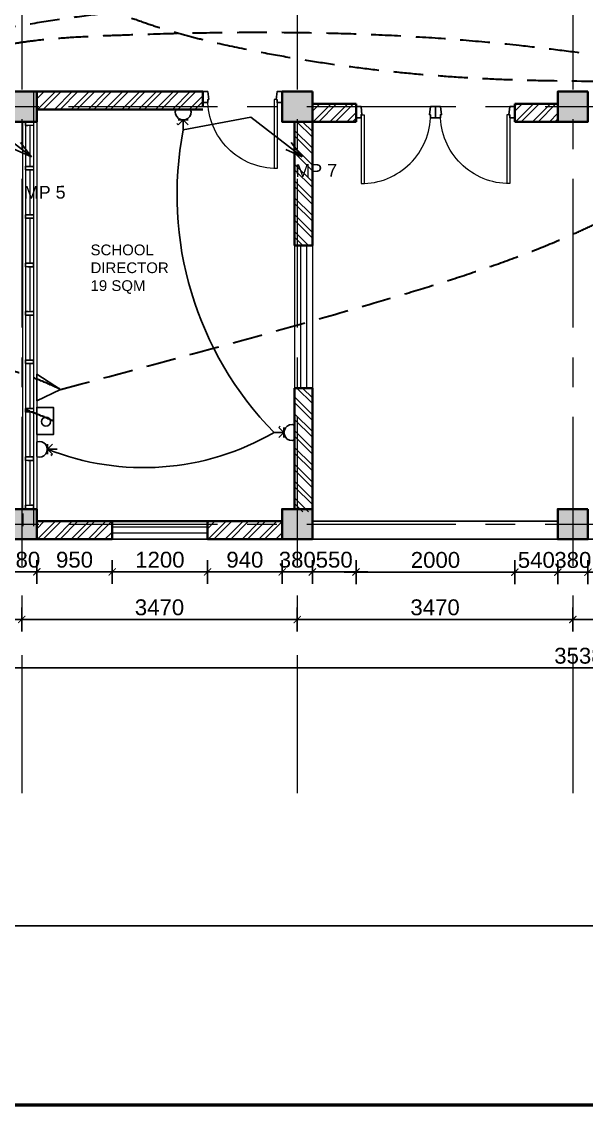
# Model space of a CAD drawing. Header units: inches. Extents: x 527934 to 2134587, y -408734 to 227304.
# Drawn here: x 1945753 to 1952863, y -204952 to -191299 of the extents above; entities that cross this region are included whole.
import ezdxf

# ---------------------------------------------------------------- set-up
doc = ezdxf.new("R2010")
doc.units = ezdxf.units.IN
doc.header["$MEASUREMENT"] = 0
for name, pattern in [('CENTER', [2, 1.25, -0.25, 0.25, -0.25]), ('CONTINU', [0]), ('HIDDEN', [0.375, 0.25, -0.125])]:
    doc.linetypes.add(name, pattern=pattern)
for name, color, linetype, lineweight in [('2 POWER TEL COMP', 3, 'Continuous', 25), ('6 LIGHT PT WIRING', 3, 'Continuous', 25), ('7 POWER PT WIRING', 3, 'Continuous', 25), ('centre line', 1, 'CENTER', 9), ('dim', 253, 'Continuous', 9), ('door', 77, 'Continuous', 13), ('furniture', 253, 'Continuous', 5), ('hatch', 250, 'Continuous', 5), ('hatch - general', 252, 'Continuous', 5), ('hatch 2', 251, 'Continuous', 5), ('INSULATION', 253, 'Continuous', 5), ('metal', 40, 'Continuous', 18), ('partition wall', 5, 'Continuous', 20), ('plinth', 5, 'Continuous', 9), ('sill', 253, 'Continuous', 13), ('text', 7, 'Continuous', 13), ('TITLE THICK', 7, 'Continuous', 50), ('TITLE THIN', 7, 'Continuous', 25), ('wall - brick', 30, 'Continuous', 35), ('window', 1, 'Continuous', 15)]:
    doc.layers.add(name, color=color, linetype=linetype, lineweight=lineweight)
doc.layers.add('kpl_dessin fin', color=3, linetype='CONTINU')
doc.styles.add('labelling', font='arial.ttf')
doc.styles.get("Standard").update_dxf_attribs({"font": 'arial.ttf'})
doc.linetypes.add('BATTING', pattern='A,0.0001,-0.1,[134,ltypeshp.shx,S=0.1,R=0,X=-0.1,Y=0],-0.2,[134,ltypeshp.shx,S=0.1,R=180,X=0.1,Y=0],-0.1', length=0.4001)
doc.dimstyles.new('dim 100', dxfattribs={"dimtxt": 200, "dimasz": 90, "dimexe": 150, "dimexo": 150, "dimgap": 50, "dimtad": 1, "dimdec": 0, "dimzin": 0, "dimdsep": 46, "dimtxsty": 'Standard', "dimblk": 'ARCHTICK', "dimcen": 100, "dimdle": 150, "dimazin": 0, "dimtfac": 1, "dimtdec": 0, "dimtix": 1, "dimtmove": 2, "dimatfit": 3, "dimfxl": 150, "dimfxlon": 1, "dimtolj": 1, "dimtzin": 0, "dimarcsym": 0})

# ---------------------------------------------------------------- blocks, each defined once
blk = doc.blocks.new('Dd1')
at = {"layer": 'door'}
for p, q in [((6330587, 14339), (6330587, 13509)), ((6330599, 14377), (6330625, 14377)), ((6330625, 14377), (6330625, 13510))]:
    blk.add_line(p, q, dxfattribs=at)
at = {"layer": 'door', "lineweight": 25}
for points in [[(6330599, 14377), (6330587, 14377), (6330587, 14339), (6330524, 14339), (6330524, 14479), (6330587, 14479)], [(6331449, 14377), (6331461, 14377), (6331461, 14339), (6331524, 14339), (6331524, 14479), (6331461, 14479)]]:
    blk.add_lwpolyline(points, close=True, dxfattribs=at)
at = {"layer": 'door'}
blk.add_arc((6330593, 14377), 868, 269.6039, 0, dxfattribs=at)
blk = doc.blocks.new('2X4')
at = {"layer": 'hatch 2'}
h = blk.add_hatch(dxfattribs=at)
h.set_pattern_fill('ANSI31', color=256, scale=20)
h.set_pattern_definition([(45, (0, 0), (-1.767766953, 1.767766953), [])])
h.paths.add_polyline_path([(5938822, -146997), (5938776, -146997, 0.414214), (5938774, -146999), (5938774, -147047), (5938777, -147047), (5938777, -147000), (5938821, -147000), (5938821, -147047), (5938824, -147047), (5938824, -146999, 0.414214)])
h.paths.add_polyline_path([(5938777, -147047), (5938774, -147047), (5938774, -147095, 0.414214), (5938776, -147097), (5938822, -147097, 0.414218), (5938824, -147095), (5938824, -147047), (5938821, -147047), (5938821, -147094), (5938777, -147094)])
at = {"layer": 'metal'}
blk.add_lwpolyline([(5938776, -147097), (5938822, -147097, 0.414214), (5938824, -147095), (5938824, -146999, 0.414214), (5938822, -146997), (5938776, -146997, 0.414214), (5938774, -146999), (5938774, -147095, 0.414214)], format="xyb", close=True, dxfattribs=at)
blk.add_lwpolyline([(5938777, -147094), (5938821, -147094), (5938821, -147000), (5938777, -147000)], close=True, dxfattribs=at)
blk = doc.blocks.new('_ArchTick')
at = {"color": 0, "linetype": 'ByBlock', "const_width": 0.15}
blk.add_lwpolyline([(-0.5, -0.5), (0.5, 0.5)], dxfattribs=at)
blk = doc.blocks.new('*D2711')
at = {"layer": 'Defpoints', "color": 0, "ltscale": 400}
for p in [(1945563, -197819), (1945943, -197819), (1945943, -198232)]:
    blk.add_point(p, dxfattribs=at)
at = {"layer": 'dim', "color": 0, "lineweight": -2, "ltscale": 400}
for p, q in [((1945563, -198082), (1945563, -198382)), ((1945943, -198082), (1945943, -198382)), ((1945563, -198232), (1945473, -198232)), ((1945563, -198232), (1945943, -198232)), ((1945943, -198232), (1946033, -198232))]:
    blk.add_line(p, q, dxfattribs=at)
at = {"layer": 'dim', "color": 0, "lineweight": -2, "ltscale": 400, "xscale": 90, "yscale": 90, "zscale": 90}
blk.add_blockref('_ArchTick', (1945563, -198232), dxfattribs=at)
at = {"layer": 'dim', "color": 0, "lineweight": -2, "ltscale": 400, "xscale": 90, "yscale": 90, "zscale": 90, "rotation": 180}
blk.add_blockref('_ArchTick', (1945943, -198232), dxfattribs=at)
at = {"layer": 'dim', "color": 0, "ltscale": 400, "insert": (1945753, -198079), "char_height": 200, "attachment_point": 5}
blk.add_mtext('\\A1;380', dxfattribs=at)
blk = doc.blocks.new('*D2712')
at = {"layer": 'Defpoints', "color": 0, "ltscale": 400}
for p in [(1945943, -197819), (1946893, -197819), (1946893, -198232)]:
    blk.add_point(p, dxfattribs=at)
at = {"layer": 'dim', "color": 0, "lineweight": -2, "ltscale": 400}
for p, q in [((1945943, -198082), (1945943, -198382)), ((1946893, -198082), (1946893, -198382)), ((1945793, -198232), (1947043, -198232))]:
    blk.add_line(p, q, dxfattribs=at)
at = {"layer": 'dim', "color": 0, "lineweight": -2, "ltscale": 400, "xscale": 90, "yscale": 90, "zscale": 90, "rotation": 180}
blk.add_blockref('_ArchTick', (1945943, -198232), dxfattribs=at)
at = {"layer": 'dim', "color": 0, "lineweight": -2, "ltscale": 400, "xscale": 90, "yscale": 90, "zscale": 90}
blk.add_blockref('_ArchTick', (1946893, -198232), dxfattribs=at)
at = {"layer": 'dim', "color": 0, "ltscale": 400, "insert": (1946418, -198079), "char_height": 200, "attachment_point": 5}
blk.add_mtext('\\A1;950', dxfattribs=at)
blk = doc.blocks.new('*D2713')
at = {"layer": 'Defpoints', "color": 0, "ltscale": 400}
for p in [(1946893, -197819), (1948093, -197819), (1948093, -198232)]:
    blk.add_point(p, dxfattribs=at)
at = {"layer": 'dim', "color": 0, "lineweight": -2, "ltscale": 400}
for p, q in [((1946893, -198082), (1946893, -198382)), ((1948093, -198082), (1948093, -198382)), ((1946743, -198232), (1948243, -198232))]:
    blk.add_line(p, q, dxfattribs=at)
at = {"layer": 'dim', "color": 0, "lineweight": -2, "ltscale": 400, "xscale": 90, "yscale": 90, "zscale": 90, "rotation": 180}
blk.add_blockref('_ArchTick', (1946893, -198232), dxfattribs=at)
at = {"layer": 'dim', "color": 0, "lineweight": -2, "ltscale": 400, "xscale": 90, "yscale": 90, "zscale": 90}
blk.add_blockref('_ArchTick', (1948093, -198232), dxfattribs=at)
at = {"layer": 'dim', "color": 0, "ltscale": 400, "insert": (1947493, -198079), "char_height": 200, "attachment_point": 5}
blk.add_mtext('\\A1;1200', dxfattribs=at)
blk = doc.blocks.new('*D2714')
at = {"layer": 'Defpoints', "color": 0, "ltscale": 400}
for p in [(1949963, -192559), (1951963, -192559), (1951963, -198235)]:
    blk.add_point(p, dxfattribs=at)
at = {"layer": 'dim', "color": 0, "lineweight": -2, "ltscale": 400}
for p, q in [((1949963, -198085), (1949963, -198385)), ((1951963, -198085), (1951963, -198385)), ((1949813, -198235), (1952113, -198235))]:
    blk.add_line(p, q, dxfattribs=at)
at = {"layer": 'dim', "color": 0, "lineweight": -2, "ltscale": 400, "xscale": 90, "yscale": 90, "zscale": 90, "rotation": 180}
blk.add_blockref('_ArchTick', (1949963, -198235), dxfattribs=at)
at = {"layer": 'dim', "color": 0, "lineweight": -2, "ltscale": 400, "xscale": 90, "yscale": 90, "zscale": 90}
blk.add_blockref('_ArchTick', (1951963, -198235), dxfattribs=at)
at = {"layer": 'dim', "color": 0, "ltscale": 400, "insert": (1950963, -198082), "char_height": 200, "attachment_point": 5}
blk.add_mtext('\\A1;2000', dxfattribs=at)
blk = doc.blocks.new('*D2182')
at = {"layer": 'Defpoints', "color": 0, "ltscale": 400}
for p in [(1949963, -192559), (1951963, -192559), (1951963, -198235)]:
    blk.add_point(p, dxfattribs=at)
at = {"layer": 'dim', "color": 0, "lineweight": -2, "ltscale": 400}
for p, q in [((1949963, -198085), (1949963, -198385)), ((1951963, -198085), (1951963, -198385)), ((1949813, -198235), (1952113, -198235))]:
    blk.add_line(p, q, dxfattribs=at)
at = {"layer": 'dim', "color": 0, "lineweight": -2, "ltscale": 400, "xscale": 90, "yscale": 90, "zscale": 90, "rotation": 180}
blk.add_blockref('_ArchTick', (1949963, -198235), dxfattribs=at)
at = {"layer": 'dim', "color": 0, "lineweight": -2, "ltscale": 400, "xscale": 90, "yscale": 90, "zscale": 90}
blk.add_blockref('_ArchTick', (1951963, -198235), dxfattribs=at)
at = {"layer": 'dim', "color": 0, "ltscale": 400, "insert": (1950963, -198082), "char_height": 200, "attachment_point": 5}
blk.add_mtext('\\A1;2000', dxfattribs=at)
blk = doc.blocks.new('*D2715')
at = {"layer": 'Defpoints', "color": 0, "ltscale": 400}
for p in [(1951963, -192559), (1952503, -192559), (1952503, -198235)]:
    blk.add_point(p, dxfattribs=at)
at = {"layer": 'dim', "color": 0, "lineweight": -2, "ltscale": 400}
for p, q in [((1951963, -198085), (1951963, -198385)), ((1952503, -198085), (1952503, -198385)), ((1951963, -198235), (1951873, -198235)), ((1951963, -198235), (1952503, -198235)), ((1952503, -198235), (1952593, -198235))]:
    blk.add_line(p, q, dxfattribs=at)
at = {"layer": 'dim', "color": 0, "lineweight": -2, "ltscale": 400, "xscale": 90, "yscale": 90, "zscale": 90}
blk.add_blockref('_ArchTick', (1951963, -198235), dxfattribs=at)
at = {"layer": 'dim', "color": 0, "lineweight": -2, "ltscale": 400, "xscale": 90, "yscale": 90, "zscale": 90, "rotation": 180}
blk.add_blockref('_ArchTick', (1952503, -198235), dxfattribs=at)
at = {"layer": 'dim', "color": 0, "ltscale": 400, "insert": (1952233, -198082), "char_height": 200, "attachment_point": 5}
blk.add_mtext('\\A1;540', dxfattribs=at)
blk = doc.blocks.new('*D2716')
at = {"layer": 'Defpoints', "color": 0, "ltscale": 400}
for p in [(1952503, -197819), (1952883, -197819), (1952883, -198235)]:
    blk.add_point(p, dxfattribs=at)
at = {"layer": 'dim', "color": 0, "lineweight": -2, "ltscale": 400}
for p, q in [((1952503, -198085), (1952503, -198385)), ((1952883, -198085), (1952883, -198385)), ((1952503, -198235), (1952413, -198235)), ((1952503, -198235), (1952883, -198235)), ((1952883, -198235), (1952973, -198235))]:
    blk.add_line(p, q, dxfattribs=at)
at = {"layer": 'dim', "color": 0, "lineweight": -2, "ltscale": 400, "xscale": 90, "yscale": 90, "zscale": 90}
blk.add_blockref('_ArchTick', (1952503, -198235), dxfattribs=at)
at = {"layer": 'dim', "color": 0, "lineweight": -2, "ltscale": 400, "xscale": 90, "yscale": 90, "zscale": 90, "rotation": 180}
blk.add_blockref('_ArchTick', (1952883, -198235), dxfattribs=at)
at = {"layer": 'dim', "color": 0, "ltscale": 400, "insert": (1952693, -198082), "char_height": 200, "attachment_point": 5}
blk.add_mtext('\\A1;380', dxfattribs=at)
blk = doc.blocks.new('*D2717')
at = {"layer": 'Defpoints', "color": 0, "ltscale": 400}
for p in [(1952883, -192559), (1953833, -192559), (1953833, -198235)]:
    blk.add_point(p, dxfattribs=at)
at = {"layer": 'dim', "color": 0, "lineweight": -2, "ltscale": 400}
for p, q in [((1952883, -198085), (1952883, -198385)), ((1953833, -198085), (1953833, -198385)), ((1952733, -198235), (1953983, -198235))]:
    blk.add_line(p, q, dxfattribs=at)
at = {"layer": 'dim', "color": 0, "lineweight": -2, "ltscale": 400, "xscale": 90, "yscale": 90, "zscale": 90, "rotation": 180}
blk.add_blockref('_ArchTick', (1952883, -198235), dxfattribs=at)
at = {"layer": 'dim', "color": 0, "lineweight": -2, "ltscale": 400, "xscale": 90, "yscale": 90, "zscale": 90}
blk.add_blockref('_ArchTick', (1953833, -198235), dxfattribs=at)
at = {"layer": 'dim', "color": 0, "ltscale": 400, "insert": (1953358, -198082), "char_height": 200, "attachment_point": 5}
blk.add_mtext('\\A1;950', dxfattribs=at)
blk = doc.blocks.new('*D2775')
at = {"layer": 'Defpoints', "color": 0, "ltscale": 400}
for p in [(1945753, -152819), (1942283, -198831), (1945753, -198831)]:
    blk.add_point(p, dxfattribs=at)
at = {"layer": 'furniture', "color": 0, "lineweight": -2, "ltscale": 400}
for p, q in [((1942283, -198831), (1942283, -198681)), ((1945753, -198681), (1945753, -198981)), ((1942133, -198831), (1945903, -198831))]:
    blk.add_line(p, q, dxfattribs=at)
at = {"layer": 'furniture', "color": 0, "lineweight": -2, "ltscale": 400, "xscale": 90, "yscale": 90, "zscale": 90, "rotation": 180}
blk.add_blockref('_ArchTick', (1942283, -198831), dxfattribs=at)
at = {"layer": 'furniture', "color": 0, "lineweight": -2, "ltscale": 400, "xscale": 90, "yscale": 90, "zscale": 90}
blk.add_blockref('_ArchTick', (1945753, -198831), dxfattribs=at)
at = {"layer": 'furniture', "color": 0, "ltscale": 400, "insert": (1944018, -198679), "char_height": 200, "attachment_point": 5}
blk.add_mtext('\\A1;3470', dxfattribs=at)
blk = doc.blocks.new('*D2776')
at = {"layer": 'Defpoints', "color": 0, "ltscale": 400}
for p in [(1949223, -152819), (1945753, -198831), (1949223, -198831)]:
    blk.add_point(p, dxfattribs=at)
at = {"layer": 'furniture', "color": 0, "lineweight": -2, "ltscale": 400}
for p, q in [((1945753, -198831), (1945753, -198681)), ((1949223, -198681), (1949223, -198981)), ((1945603, -198831), (1949373, -198831))]:
    blk.add_line(p, q, dxfattribs=at)
at = {"layer": 'furniture', "color": 0, "lineweight": -2, "ltscale": 400, "xscale": 90, "yscale": 90, "zscale": 90, "rotation": 180}
blk.add_blockref('_ArchTick', (1945753, -198831), dxfattribs=at)
at = {"layer": 'furniture', "color": 0, "lineweight": -2, "ltscale": 400, "xscale": 90, "yscale": 90, "zscale": 90}
blk.add_blockref('_ArchTick', (1949223, -198831), dxfattribs=at)
at = {"layer": 'furniture', "color": 0, "ltscale": 400, "insert": (1947488, -198679), "char_height": 200, "attachment_point": 5}
blk.add_mtext('\\A1;3470', dxfattribs=at)
blk = doc.blocks.new('*D2777')
at = {"layer": 'Defpoints', "color": 0, "ltscale": 400}
for p in [(1952693, -152819), (1949223, -198831), (1952693, -198831)]:
    blk.add_point(p, dxfattribs=at)
at = {"layer": 'furniture', "color": 0, "lineweight": -2, "ltscale": 400}
for p, q in [((1949223, -198831), (1949223, -198681)), ((1952693, -198681), (1952693, -198981)), ((1949073, -198831), (1952843, -198831))]:
    blk.add_line(p, q, dxfattribs=at)
at = {"layer": 'furniture', "color": 0, "lineweight": -2, "ltscale": 400, "xscale": 90, "yscale": 90, "zscale": 90, "rotation": 180}
blk.add_blockref('_ArchTick', (1949223, -198831), dxfattribs=at)
at = {"layer": 'furniture', "color": 0, "lineweight": -2, "ltscale": 400, "xscale": 90, "yscale": 90, "zscale": 90}
blk.add_blockref('_ArchTick', (1952693, -198831), dxfattribs=at)
at = {"layer": 'furniture', "color": 0, "ltscale": 400, "insert": (1950958, -198679), "char_height": 200, "attachment_point": 5}
blk.add_mtext('\\A1;3470', dxfattribs=at)
blk = doc.blocks.new('*D2778')
at = {"layer": 'Defpoints', "color": 0, "ltscale": 400}
for p in [(1956163, -152819), (1952693, -198831), (1956163, -198831)]:
    blk.add_point(p, dxfattribs=at)
at = {"layer": 'furniture', "color": 0, "lineweight": -2, "ltscale": 400}
for p, q in [((1952693, -198831), (1952693, -198681)), ((1956163, -198681), (1956163, -198981)), ((1952543, -198831), (1956313, -198831))]:
    blk.add_line(p, q, dxfattribs=at)
at = {"layer": 'furniture', "color": 0, "lineweight": -2, "ltscale": 400, "xscale": 90, "yscale": 90, "zscale": 90, "rotation": 180}
blk.add_blockref('_ArchTick', (1952693, -198831), dxfattribs=at)
at = {"layer": 'furniture', "color": 0, "lineweight": -2, "ltscale": 400, "xscale": 90, "yscale": 90, "zscale": 90}
blk.add_blockref('_ArchTick', (1956163, -198831), dxfattribs=at)
at = {"layer": 'furniture', "color": 0, "ltscale": 400, "insert": (1954428, -198679), "char_height": 200, "attachment_point": 5}
blk.add_mtext('\\A1;3470', dxfattribs=at)
blk = doc.blocks.new('*D2212')
at = {"layer": 'Defpoints', "color": 0, "ltscale": 400}
for p in [(1935153, -192194), (1970541, -192194), (1970541, -199441)]:
    blk.add_point(p, dxfattribs=at)
at = {"layer": 'furniture', "color": 0, "lineweight": -2, "ltscale": 400}
for p, q in [((1935153, -199291), (1935153, -199591)), ((1970541, -199291), (1970541, -199591)), ((1935003, -199441), (1970691, -199441))]:
    blk.add_line(p, q, dxfattribs=at)
at = {"layer": 'furniture', "color": 0, "lineweight": -2, "ltscale": 400, "xscale": 90, "yscale": 90, "zscale": 90, "rotation": 180}
blk.add_blockref('_ArchTick', (1935153, -199441), dxfattribs=at)
at = {"layer": 'furniture', "color": 0, "lineweight": -2, "ltscale": 400, "xscale": 90, "yscale": 90, "zscale": 90}
blk.add_blockref('_ArchTick', (1970541, -199441), dxfattribs=at)
at = {"layer": 'furniture', "color": 0, "ltscale": 400, "insert": (1952847, -199289), "char_height": 200, "attachment_point": 5}
blk.add_mtext('\\A1;35388', dxfattribs=at)
blk = doc.blocks.new('*D2782')
at = {"layer": 'Defpoints', "color": 0, "ltscale": 400}
for p in [(1948093, -197819), (1949033, -197819), (1949033, -198232)]:
    blk.add_point(p, dxfattribs=at)
at = {"layer": 'furniture', "color": 0, "lineweight": -2, "ltscale": 400}
for p, q in [((1948093, -198082), (1948093, -198382)), ((1949033, -198082), (1949033, -198382)), ((1947943, -198232), (1949183, -198232))]:
    blk.add_line(p, q, dxfattribs=at)
at = {"layer": 'furniture', "color": 0, "lineweight": -2, "ltscale": 400, "xscale": 90, "yscale": 90, "zscale": 90, "rotation": 180}
blk.add_blockref('_ArchTick', (1948093, -198232), dxfattribs=at)
at = {"layer": 'furniture', "color": 0, "lineweight": -2, "ltscale": 400, "xscale": 90, "yscale": 90, "zscale": 90}
blk.add_blockref('_ArchTick', (1949033, -198232), dxfattribs=at)
at = {"layer": 'furniture', "color": 0, "ltscale": 400, "insert": (1948563, -198079), "char_height": 200, "attachment_point": 5}
blk.add_mtext('\\A1;940', dxfattribs=at)
blk = doc.blocks.new('*D2783')
at = {"layer": 'Defpoints', "color": 0, "ltscale": 400}
for p in [(1949033, -197819), (1949413, -197819), (1949413, -198232)]:
    blk.add_point(p, dxfattribs=at)
at = {"layer": 'furniture', "color": 0, "lineweight": -2, "ltscale": 400}
for p, q in [((1949033, -198082), (1949033, -198382)), ((1949413, -198082), (1949413, -198382)), ((1949033, -198232), (1948943, -198232)), ((1949033, -198232), (1949413, -198232)), ((1949413, -198232), (1949503, -198232))]:
    blk.add_line(p, q, dxfattribs=at)
at = {"layer": 'furniture', "color": 0, "lineweight": -2, "ltscale": 400, "xscale": 90, "yscale": 90, "zscale": 90}
blk.add_blockref('_ArchTick', (1949033, -198232), dxfattribs=at)
at = {"layer": 'furniture', "color": 0, "lineweight": -2, "ltscale": 400, "xscale": 90, "yscale": 90, "zscale": 90, "rotation": 180}
blk.add_blockref('_ArchTick', (1949413, -198232), dxfattribs=at)
at = {"layer": 'furniture', "color": 0, "ltscale": 400, "insert": (1949223, -198079), "char_height": 200, "attachment_point": 5}
blk.add_mtext('\\A1;380', dxfattribs=at)
blk = doc.blocks.new('*D2218')
at = {"layer": 'Defpoints', "color": 0, "ltscale": 400}
for p in [(1949413, -198232), (1949413, -198232), (1949963, -198235)]:
    blk.add_point(p, dxfattribs=at)
at = {"layer": 'furniture', "color": 0, "lineweight": -2, "ltscale": 400}
for p, q in [((1949413, -198232), (1949413, -198082)), ((1949963, -198232), (1949963, -198082)), ((1950113, -198232), (1949263, -198232))]:
    blk.add_line(p, q, dxfattribs=at)
at = {"layer": 'furniture', "color": 0, "lineweight": -2, "ltscale": 400, "xscale": 90, "yscale": 90, "zscale": 90, "rotation": 180}
blk.add_blockref('_ArchTick', (1949413, -198232), dxfattribs=at)
at = {"layer": 'furniture', "color": 0, "lineweight": -2, "ltscale": 400, "xscale": 90, "yscale": 90, "zscale": 90}
blk.add_blockref('_ArchTick', (1949963, -198232), dxfattribs=at)
at = {"layer": 'furniture', "color": 0, "ltscale": 400, "insert": (1949688, -198079), "char_height": 200, "attachment_point": 5}
blk.add_mtext('\\A1;550', dxfattribs=at)
blk = doc.blocks.new('15 amp socket')
at = {"color": 3, "lineweight": 25}
for p, q in [((593022, 179162), (593022, 179286)), ((593022, 179162), (592958, 179225)), ((592960, 179162), (593084, 179162)), ((593022, 179162), (593085, 179225)), ((593085, 179225), (593102, 179208)), ((592928, 179029), (593115, 179029))]:
    blk.add_line(p, q, dxfattribs=at)
blk.add_arc((593022, 179062), 99.5, 340.3538, 199.6462, dxfattribs=at)
blk = doc.blocks.new('*U1961')
at = {"color": 3}
for p, q in [((-181326.36, -126938.56), (-181312.64, -126921.81)), ((-181312.64, -126921.81), (-181292.15, -126921.04)), ((-181292.15, -126921.04), (-181297.74, -126919.82)), ((-181292.15, -126921.04), (-181297.63, -126922.6))]:
    blk.add_line(p, q, dxfattribs=at)
blk = doc.blocks.new('DATA OUTLET')
at = {"color": 6}
blk.add_lwpolyline([(5876198, -81485), (5876542, -81485), (5876542, -81694), (5876198, -81694)], close=True, dxfattribs=at)
blk.add_circle((5876363, -81600), 57.3, dxfattribs=at)
blk = doc.blocks.new('TEL OUTLET')
at = {"color": 2}
for p, q in [((5876377, -80918), (5876186, -81218)), ((5876377, -80918), (5876521, -81218)), ((5876186, -81218), (5876521, -81218))]:
    blk.add_line(p, q, dxfattribs=at)

msp = doc.modelspace()

# ---------------------------------------------------------------- hatches: boundary and pattern name
at = {"layer": 'hatch', "lineweight": 5, "ltscale": 400}
h = msp.add_hatch(dxfattribs=at)
h.set_pattern_fill('ANSI32', color=256, scale=400)
h.set_pattern_definition([(45, (-558355.42, -160886.24), (-106.066017, 106.066017), []), (45, (-558284.71, -160886.24), (-106.066017, 106.066017), [])])
h.paths.add_polyline_path([(1945942.6, -192404.4), (1945942.6, -192179.4), (1948032.6, -192179.4), (1948032.6, -192404.4)])
h = msp.add_hatch(dxfattribs=at)
h.set_pattern_fill('ANSI32', color=256, scale=400)
h.set_pattern_definition([(45, (-554885.42, -161041.24), (-106.066017, 106.066017), []), (45, (-554814.71, -161041.24), (-106.066017, 106.066017), [])])
h.paths.add_polyline_path([(1949412.6, -192559.4), (1949412.6, -192334.4), (1949962.6, -192334.4), (1949962.6, -192559.4)])
h = msp.add_hatch(dxfattribs=at)
h.set_pattern_fill('ANSI32', color=256, scale=400)
h.set_pattern_definition([(45, (-552335.42, -161041.24), (-106.066017, 106.066017), []), (45, (-552264.71, -161041.24), (-106.066017, 106.066017), [])])
h.paths.add_polyline_path([(1951962.6, -192559.4), (1951962.6, -192334.4), (1952502.6, -192334.4), (1952502.6, -192559.4)])
h = msp.add_hatch(dxfattribs=at)
h.set_pattern_fill('ANSI32', color=256, scale=400, angle=-90)
h.set_pattern_definition([(315, (1980707.08, 2311637.69), (106.066017, 106.066017), []), (315, (1980707.08, 2311566.98), (106.066017, 106.066017), [])])
edge = h.paths.add_edge_path()
edge.add_line((1949187.6, -192559.4), (1949412.6, -192559.4))
edge.add_line((1949412.6, -192559.4), (1949412.6, -194117.9))
edge.add_line((1949412.6, -194117.9), (1949187.6, -194117.9))
edge.add_line((1949187.6, -194117.9), (1949187.6, -192660.3))
h = msp.add_hatch(dxfattribs=at)
h.set_pattern_fill('ANSI32', color=256, scale=400, angle=-90)
h.set_pattern_definition([(315, (1980707.08, 2308279.19), (106.066017, 106.066017), []), (315, (1980707.08, 2308208.48), (106.066017, 106.066017), [])])
edge = h.paths.add_edge_path()
edge.add_line((1949187.6, -195917.9), (1949412.6, -195917.9))
edge.add_line((1949412.6, -195917.9), (1949412.6, -197476.4))
edge.add_line((1949412.6, -197476.4), (1949187.6, -197476.4))
edge.add_line((1949187.6, -197476.4), (1949187.6, -196018.8))
h = msp.add_hatch(dxfattribs=at)
h.set_pattern_fill('ANSI32', color=256, scale=400)
h.set_pattern_definition([(45, (-558355.42, -166301.24), (-106.066017, 106.066017), []), (45, (-558284.71, -166301.24), (-106.066017, 106.066017), [])])
h.paths.add_polyline_path([(1945942.6, -197819.4), (1945942.6, -197594.4), (1946882.6, -197594.4), (1946882.6, -197819.4)])
h = msp.add_hatch(dxfattribs=at)
h.set_pattern_fill('ANSI32', color=256, scale=400)
h.set_pattern_definition([(45, (-556205.42, -166301.24), (-106.066017, 106.066017), []), (45, (-556134.71, -166301.24), (-106.066017, 106.066017), [])])
h.paths.add_polyline_path([(1948092.6, -197819.4), (1948092.6, -197594.4), (1949032.6, -197594.4), (1949032.6, -197819.4)])
at = {"layer": 'plinth', "ltscale": 400}
h = msp.add_hatch(color=0, dxfattribs=at)
h.dxf.hatch_style = 1
h.paths.add_polyline_path([(1935532.6, -184739.4), (1935532.6, -185119.4), (1935152.6, -185119.4), (1935152.6, -184739.4)])
h.paths.add_polyline_path([(1939002.6, -184739.4), (1939002.6, -185119.4), (1938622.6, -185119.4), (1938622.6, -184739.4)])
h.paths.add_polyline_path([(1942472.6, -184739.4), (1942472.6, -185119.4), (1942092.6, -185119.4), (1942092.6, -184739.4)])
h.paths.add_polyline_path([(1945942.6, -183139.4), (1945942.6, -183519.4), (1945562.6, -183519.4), (1945562.6, -183139.4)])
h.paths.add_polyline_path([(1945942.6, -178289.4), (1945942.6, -178669.4), (1945562.6, -178669.4), (1945562.6, -178289.4)])
h.paths.add_polyline_path([(1949412.6, -178289.4), (1949412.6, -178669.4), (1949032.6, -178669.4), (1949032.6, -178289.4)])
h.paths.add_polyline_path([(1952882.6, -178289.4), (1952882.6, -178669.4), (1952502.6, -178669.4), (1952502.6, -178289.4)])
h.paths.add_polyline_path([(1956352.6, -178289.4), (1956352.6, -178669.4), (1955972.6, -178669.4), (1955972.6, -178289.4)])
h.paths.add_polyline_path([(1956352.6, -183139.4), (1956352.6, -183519.4), (1955972.6, -183519.4), (1955972.6, -183139.4)])
h.paths.add_polyline_path([(1949412.6, -184739.4), (1949412.6, -185119.4), (1949032.6, -185119.4), (1949032.6, -184739.4)])
h.paths.add_polyline_path([(1952882.6, -184739.4), (1952882.6, -185119.4), (1952502.6, -185119.4), (1952502.6, -184739.4)])
h.paths.add_polyline_path([(1956352.6, -184739.4), (1956352.6, -185119.4), (1955972.6, -185119.4), (1955972.6, -184739.4)])
h.paths.add_polyline_path([(1959822.6, -184739.4), (1959822.6, -185119.4), (1959442.6, -185119.4), (1959442.6, -184739.4)])
h.paths.add_polyline_path([(1963297.6, -184739.4), (1963297.6, -185119.4), (1962917.6, -185119.4), (1962917.6, -184739.4)])
h.paths.add_polyline_path([(1963297.6, -189999.4), (1963297.6, -190379.4), (1962917.6, -190379.4), (1962917.6, -189999.4)])
h.paths.add_polyline_path([(1959822.6, -189999.4), (1959822.6, -190379.4), (1959442.6, -190379.4), (1959442.6, -189999.4)])
h.paths.add_polyline_path([(1956352.6, -189999.4), (1956352.6, -190379.4), (1955972.6, -190379.4), (1955972.6, -189999.4)])
h.paths.add_polyline_path([(1952882.6, -189999.4), (1952882.6, -190379.4), (1952502.6, -190379.4), (1952502.6, -189999.4)])
h.paths.add_polyline_path([(1945942.6, -184739.4), (1945942.6, -185119.4), (1945562.6, -185119.4), (1945562.6, -184739.4)])
h.paths.add_polyline_path([(1942472.6, -189999.4), (1942472.6, -190379.4), (1942092.6, -190379.4), (1942092.6, -189999.4)])
h.paths.add_polyline_path([(1939002.6, -189999.4), (1939002.6, -190379.4), (1938622.6, -190379.4), (1938622.6, -189999.4)])
h.paths.add_polyline_path([(1935532.6, -189999.4), (1935532.6, -190379.4), (1935152.6, -190379.4), (1935152.6, -189999.4)])
h.paths.add_polyline_path([(1935532.6, -192179.4), (1935532.6, -192559.4), (1935152.6, -192559.4), (1935152.6, -192179.4)])
h.paths.add_polyline_path([(1939002.6, -192179.4), (1939002.6, -192559.4), (1938622.6, -192559.4), (1938622.6, -192179.4)])
h.paths.add_polyline_path([(1942472.6, -192179.4), (1942472.6, -192559.4), (1942092.6, -192559.4), (1942092.6, -192179.4)])
h.paths.add_polyline_path([(1945942.6, -192179.4), (1945942.6, -192559.4), (1945562.6, -192559.4), (1945562.6, -192179.4)])
h.paths.add_polyline_path([(1949412.6, -192179.4), (1949412.6, -192559.4), (1949032.6, -192559.4), (1949032.6, -192179.4)])
h.paths.add_polyline_path([(1952882.6, -192179.4), (1952882.6, -192559.4), (1952502.6, -192559.4), (1952502.6, -192179.4)])
h.paths.add_polyline_path([(1956352.6, -192179.4), (1956352.6, -192559.4), (1955972.6, -192559.4), (1955972.6, -192179.4)])
h.paths.add_polyline_path([(1959822.6, -192179.4), (1959822.6, -192559.4), (1959442.6, -192559.4), (1959442.6, -192179.4)])
h.paths.add_polyline_path([(1963297.6, -192179.4), (1963297.6, -192559.4), (1962917.6, -192559.4), (1962917.6, -192179.4)])
h.paths.add_polyline_path([(1963297.6, -197439.4), (1963297.6, -197819.4), (1962917.6, -197819.4), (1962917.6, -197439.4)])
h.paths.add_polyline_path([(1959822.6, -197439.4), (1959822.6, -197819.4), (1959442.6, -197819.4), (1959442.6, -197439.4)])
h.paths.add_polyline_path([(1956352.6, -197439.4), (1956352.6, -197819.4), (1955972.6, -197819.4), (1955972.6, -197439.4)])
h.paths.add_polyline_path([(1952882.6, -197439.4), (1952882.6, -197819.4), (1952502.6, -197819.4), (1952502.6, -197439.4)])
h.paths.add_polyline_path([(1949412.6, -197439.4), (1949412.6, -197819.4), (1949032.6, -197819.4), (1949032.6, -197439.4)])
h.paths.add_polyline_path([(1945942.6, -197439.4), (1945942.6, -197819.4), (1945562.6, -197819.4), (1945562.6, -197439.4)])
h.paths.add_polyline_path([(1942472.6, -197439.4), (1942472.6, -197819.4), (1942092.6, -197819.4), (1942092.6, -197439.4)])
h.paths.add_polyline_path([(1939002.6, -197439.4), (1939002.6, -197819.4), (1938622.6, -197819.4), (1938622.6, -197439.4)])
h.paths.add_polyline_path([(1935532.6, -197439.4), (1935532.6, -197819.4), (1935152.6, -197819.4), (1935152.6, -197439.4)])
edge = h.paths.add_edge_path()
edge.add_line((1945942.6, -184739.4), (1945192.6, -184739.4))

# ---------------------------------------------------------------- linework, layer by layer
at = {"layer": '6 LIGHT PT WIRING', "ltscale": 400}
msp.add_arc((1951995.7, -193478.7), 4287.3, 169.01481, 224.35587, dxfattribs=at)
at = {"layer": '7 POWER PT WIRING', "color": 2, "linetype": 'HIDDEN', "lineweight": 30, "ltscale": 1500}
msp.add_arc((1944507.5, -199509.1), 3975.1, 64.12128, 115.87872, dxfattribs=at)
at = {"layer": '7 POWER PT WIRING', "color": 6, "linetype": 'HIDDEN', "lineweight": 30, "ltscale": 1500}
msp.add_arc((1944416.5, -200169.5), 4212.8, 65.67961, 114.32039, dxfattribs=at)
at = {"layer": '7 POWER PT WIRING', "ltscale": 400}
msp.add_arc((1947286.6, -193639.5), 3278.3, 248.32284, 300.09181, dxfattribs=at)
at = {"layer": '7 POWER PT WIRING', "color": 6, "linetype": 'HIDDEN', "lineweight": 30, "ltscale": 1500}
for points in [[(1959423.7, -185834), (1957251, -188334), (1955288.5, -188909), (1952322, -191002), (1950342, -191130.5), (1946819, -191194.5), (1943201.5, -191705), (1940989, -191567), (1939192, -191253.5), (1938470, -191412.5), (1935726.9, -193032)], [(1946151.5, -188106), (1946253, -189327.5), (1944811, -190940.5), (1941524, -191324.5), (1939409.5, -191036.5), (1937352.5, -191804), (1935726.9, -193032)]]:
    msp.add_spline(points, degree=3, dxfattribs=at)
at = {"layer": '7 POWER PT WIRING', "color": 2, "linetype": 'HIDDEN', "lineweight": 30, "ltscale": 1500}
for points in [[(1952392.7, -185975.4), (1953617, -186432), (1953954, -188366.5), (1954358, -189964.5), (1955499.5, -192121.5)], [(1941947.7, -186733.9), (1944171.5, -187608), (1945382.5, -189999.4), (1948767.5, -191683.5), (1952001, -192032), (1953833.5, -192060.5), (1955499.5, -192121.5)], [(1939302.5, -195932.6), (1942069, -194538.5), (1943199.5, -193546), (1943925.5, -192693.5), (1944325, -192179.4), (1946853.5, -191473), (1952017.5, -191596.5), (1955499.5, -192121.5)], [(1946242.5, -195932.6), (1950190, -194843.5), (1953772.5, -193416), (1955499.5, -192121.5)]]:
    msp.add_spline(points, degree=3, dxfattribs=at)
at = {"layer": 'centre line', "ltscale": 1500}
for p, q in [((1945752.6, -175279.4), (1945752.6, -201019.4)), ((1949222.6, -175279.4), (1949222.6, -201019.4)), ((1952692.6, -175279.4), (1952692.6, -201019.4)), ((1931342.6, -192369.4), (1974071.1, -192369.4)), ((1931342.6, -197629.4), (1974071.1, -197629.4))]:
    msp.add_line(p, q, dxfattribs=at)
at = {"layer": 'INSULATION', "linetype": 'BATTING', "ltscale": 100}
for p, q in [((1945855.1, -192559.4), (1945855.1, -192562.6)), ((1945855.1, -192606.2), (1945855.1, -193122.6)), ((1945855.1, -193166.2), (1945855.1, -193732.6)), ((1945855.1, -193776.2), (1945855.1, -194342.6)), ((1945855.1, -194386.2), (1945855.1, -194952.6)), ((1945855.1, -194999), (1945855.1, -195562.6)), ((1945855.1, -195606.2), (1945855.1, -196172.6)), ((1945855.1, -196216.2), (1945855.1, -196782.6)), ((1945855.1, -196826.2), (1945855.1, -197392.6)), ((1945855.1, -197436.2), (1945855.1, -197439.4))]:
    msp.add_line(p, q, dxfattribs=at)
at = {"layer": 'kpl_dessin fin', "ltscale": 0.5}
for p, q in [((1949412.6, -197594.4), (1952502.6, -197594.4)), ((1951562.6, -197594.4), (1952502.6, -197594.4)), ((1949412.6, -197819.4), (1952502.6, -197819.4)), ((1951562.6, -197819.4), (1955972.6, -197819.4))]:
    msp.add_line(p, q, dxfattribs=at)
at = {"layer": 'partition wall', "lineweight": 18}
for p, q in [((1945902.6, -192179.4), (1945902.6, -197656.4)), ((1945942.6, -192179.4), (1945942.6, -197656.4)), ((1945762.6, -192559.4), (1945762.6, -197439.4)), ((1945802.6, -192559.4), (1945802.6, -197439.4))]:
    msp.add_line(p, q, dxfattribs=at)
at = {"layer": 'sill'}
for p, q in [((1949187.6, -194117.9), (1949187.6, -195921.3)), ((1949412.6, -194117.9), (1949412.6, -195921.3)), ((1948092.6, -197594.4), (1946892.6, -197594.4)), ((1946892.6, -197819.4), (1948092.6, -197819.4)), ((1948092.6, -197819.4), (1946892.6, -197819.4))]:
    msp.add_line(p, q, dxfattribs=at)
at = {"layer": 'TITLE THICK'}
msp.add_lwpolyline([(1928626.1, -171712), (1974826.1, -171712), (1974826.1, -204952), (1928626.1, -204952)], close=True, dxfattribs=at)
at = {"layer": 'TITLE THIN'}
for p, q in [((1974826.1, -202690.9), (1928626.1, -202690.9)), ((1928626.1, -204952), (1974826.1, -204952))]:
    msp.add_line(p, q, dxfattribs=at)
at = {"layer": 'wall - brick'}
for p, q in [((1945942.6, -192179.4), (1948032.6, -192179.4)), ((1948032.6, -192179.4), (1948032.6, -192367.4)), ((1949412.6, -192179.4), (1949412.6, -194117.9)), ((1949412.6, -192334.4), (1949962.6, -192334.4)), ((1949962.6, -192559.4), (1949962.6, -192334.4)), ((1951962.6, -192334.4), (1952502.6, -192334.4)), ((1951962.6, -192559.4), (1951962.6, -192334.4)), ((1945942.6, -192404.4), (1948032.6, -192404.4)), ((1949187.6, -192559.4), (1949187.6, -194117.9)), ((1949962.6, -192559.4), (1949412.6, -192559.4)), ((1952502.6, -192559.4), (1951962.6, -192559.4)), ((1949187.6, -194117.9), (1949412.6, -194117.9)), ((1949187.6, -195917.9), (1949187.6, -197439.4)), ((1949187.6, -195917.9), (1949412.6, -195917.9)), ((1949412.6, -195917.9), (1949412.6, -197656.4)), ((1945762.6, -197495.1), (1945762.6, -197564)), ((1945762.6, -197565.8), (1945762.6, -197656.4)), ((1945942.6, -197594.4), (1949032.6, -197594.4)), ((1946892.6, -197594.4), (1946892.6, -197819.4)), ((1948092.6, -197594.4), (1949032.6, -197594.4)), ((1948092.6, -197594.4), (1948092.6, -197819.4)), ((1945942.6, -197819.4), (1946892.6, -197819.4)), ((1948092.6, -197819.4), (1949032.6, -197819.4))]:
    msp.add_line(p, q, dxfattribs=at)
for points in [[(1945942.6, -192179.4), (1945942.6, -192559.4), (1945562.6, -192559.4), (1945562.6, -192179.4)], [(1949412.6, -192179.4), (1949412.6, -192559.4), (1949032.6, -192559.4), (1949032.6, -192179.4)], [(1952882.6, -192179.4), (1952882.6, -192559.4), (1952502.6, -192559.4), (1952502.6, -192179.4)], [(1945942.6, -197439.4), (1945942.6, -197819.4), (1945562.6, -197819.4), (1945562.6, -197439.4)], [(1949412.6, -197439.4), (1949412.6, -197819.4), (1949032.6, -197819.4), (1949032.6, -197439.4)], [(1952882.6, -197439.4), (1952882.6, -197819.4), (1952502.6, -197819.4), (1952502.6, -197439.4)]]:
    msp.add_lwpolyline(points, close=True, dxfattribs=at)
at = {"layer": 'window'}
for p, q in [((1949262.6, -194117.9), (1949262.6, -195917.9)), ((1949337.6, -194117.9), (1949337.6, -195917.9)), ((1948092.6, -197669.4), (1946892.6, -197669.4)), ((1948092.6, -197744.4), (1946892.6, -197744.4))]:
    msp.add_line(p, q, dxfattribs=at)

# ---------------------------------------------------------------- block references
at = {"layer": '2 POWER TEL COMP'}
for p, rotation in [((2540808.7, -13375.4), 179.9999999991662), ((2128216.6, -789497.7), 90), ((1766913.6, 396335.7), 270)]:
    msp.add_blockref('15 amp socket', p, dxfattribs=dict(at, rotation=rotation))
at = {"layer": '2 POWER TEL COMP', "color": 3}
for name, p, rotation in [('TEL OUTLET', (2027160.5, 5680444.3), 270), ('DATA OUTLET', (1864457.5, -6072700.5), 90)]:
    msp.add_blockref(name, p, dxfattribs=dict(at, rotation=rotation))
at = {"layer": '7 POWER PT WIRING', "color": 3, "xscale": 39.99999999988315, "yscale": 40, "zscale": 40.00000000000001, "rotation": 320.0183563455831}
for p in [(10764567.4, -962386.2), (10767977.4, -962386.2)]:
    msp.add_blockref('*U1961', p, dxfattribs=at)
at = {"layer": 'dim', "xscale": -1}
for p in [(8279556.5, -206658.4), (8282486.5, -206848.4)]:
    msp.add_blockref('Dd1', p, dxfattribs=at)
at = {"layer": 'dim'}
msp.add_blockref('Dd1', (-4380561.3, -206848.4), dxfattribs=at)
at = {"layer": 'hatch - general', "xscale": -1, "rotation": 90}
for p in [(1798805.7, 5746214.7), (1798805.7, 5745654.7), (1798805.7, 5745044.7), (1798805.7, 5744434.7), (1798805.7, 5743824.7), (1798805.7, 5743214.7), (1798805.7, 5742604.7), (1798805.7, 5741994.7), (1798805.7, 5741384.7)]:
    msp.add_blockref('2X4', p, dxfattribs=at)

# ---------------------------------------------------------------- texts
at = {"layer": '7 POWER PT WIRING', "color": 3, "ltscale": 0.005, "char_height": 161.28, "attachment_point": 5, "rotation": 0.25602, "style": 'labelling'}
for s, insert in [('MP 7', (1949461.6, -193174.3)), ('MP 5', (1946042.6, -193450.3))]:
    msp.add_mtext(s, dxfattribs=dict(at, insert=insert))
at = {"layer": 'text', "insert": (1946619.7, -194107.1), "char_height": 135, "attachment_point": 1}
msp.add_mtext_dynamic_manual_height_columns('SCHOOL\\PDIRECTOR\\P19 SQM', width=7548.854, gutter_width=3500, heights=[0], dxfattribs=at)

# ---------------------------------------------------------------- dimensions: what is measured, and where the dimension line sits
at = {"layer": 'dim', "ltscale": 400}
for base, p1, p2, picture, middle in [((1951962.6, -198234.5), (1949962.6, -192559.4), (1951962.6, -192559.4), '*D2714', (1950962.6, -198082.4)), ((1951962.6, -198234.5), (1949962.6, -192559.4), (1951962.6, -192559.4), '*D2182', (1950962.6, -198082.4)), ((1952502.6, -198234.5), (1951962.6, -192559.4), (1952502.6, -192559.4), '*D2715', (1952232.6, -198082.4)), ((1953832.6, -198234.5), (1952882.6, -192559), (1953832.6, -192559), '*D2717', (1953357.6, -198082.4)), ((1945942.6, -198231.5), (1945562.6, -197819.4), (1945942.6, -197819.4), '*D2711', (1945752.6, -198079.4)), ((1946892.6, -198231.5), (1945942.6, -197819.4), (1946892.6, -197819.4), '*D2712', (1946417.6, -198079.4)), ((1948092.6, -198231.5), (1946892.6, -197819.4), (1948092.6, -197819.4), '*D2713', (1947492.6, -198079.4)), ((1952882.6, -198234.5), (1952502.6, -197819.4), (1952882.6, -197819.4), '*D2716', (1952692.6, -198082.4))]:
    dim = msp.add_linear_dim(base=base, p1=p1, p2=p2, dimstyle='dim 100', override={"dimpost": '\\X'}, dxfattribs=at)
    dim.commit()
    dim.dimension.update_dxf_attribs({"geometry": picture, "text_midpoint": middle})
at = {"layer": 'furniture', "ltscale": 400}
for base, p1, p2, picture, middle in [((1945752.6, -198831), (1942282.6, -198831), (1945752.6, -152819.3), '*D2775', (1944017.6, -198678.9)), ((1949222.6, -198831), (1945752.6, -198831), (1949222.6, -152819.3), '*D2776', (1947487.6, -198678.9)), ((1952692.6, -198831), (1949222.6, -198831), (1952692.6, -152819.3), '*D2777', (1950957.6, -198678.9)), ((1956162.6, -198831), (1952692.6, -198831), (1956162.6, -152819.3), '*D2778', (1954427.6, -198678.9)), ((1970540.6, -199441), (1935152.6, -192193.5), (1970540.6, -192193.5), '*D2212', (1952846.6, -199288.9)), ((1949032.6, -198231.5), (1948092.6, -197819.4), (1949032.6, -197819.4), '*D2782', (1948562.6, -198079.4)), ((1949412.6, -198231.5), (1949032.6, -197819.4), (1949412.6, -197819.4), '*D2783', (1949222.6, -198079.4)), ((1949412.6, -198231.5), (1949962.6, -198234.5), (1949412.6, -198231.5), '*D2218', (1949687.6, -198079.4))]:
    dim = msp.add_linear_dim(base=base, p1=p1, p2=p2, dimstyle='dim 100', override={"dimpost": '\\X'}, dxfattribs=at)
    dim.commit()
    dim.dimension.update_dxf_attribs({"geometry": picture, "text_midpoint": middle})

doc.saveas('drawing.dxf')
